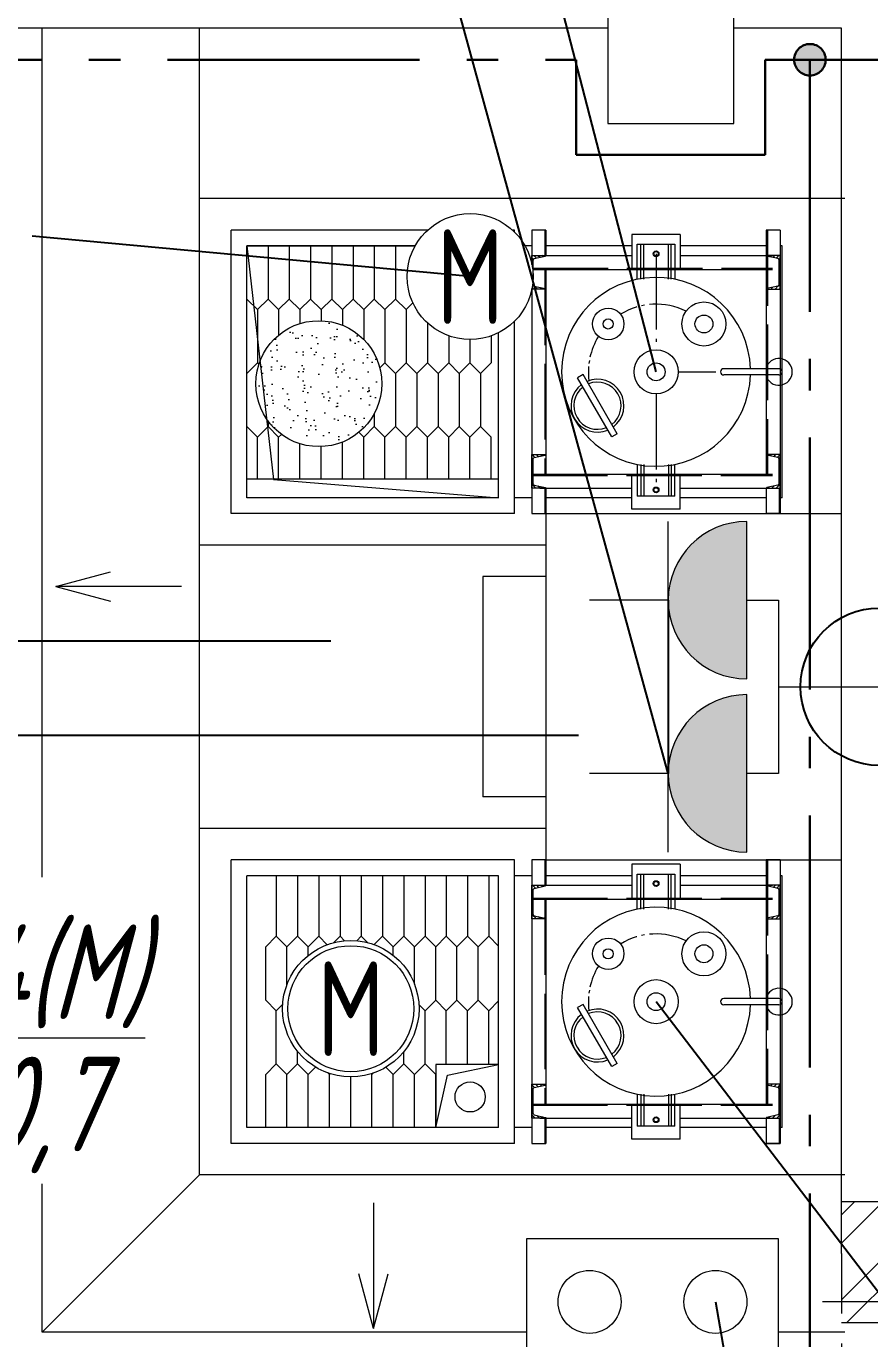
# Model space of a CAD drawing. Header units: millimetres. Extents: x -14296 to 10264, y -13087 to -5602.
# Drawn here: x -2847.8 to -2821.01, y -12672.59 to -12630.91 of the extents above; entities that cross this region are included whole.
import ezdxf
from ezdxf import colors
from ezdxf.entities.mleader import LeaderData, LeaderLine
from ezdxf.math import Vec2, Vec3

# ---------------------------------------------------------------- set-up
doc = ezdxf.new("R2010")
doc.units = ezdxf.units.MM
for name, pattern in [('ACAD_ISO02W100', [15, 12, -3]), ('ACAD_ISO04W100', [30.5, 24, -3, 0.5, -3]), ('CENTER2', [1.125, 0.75, -0.125, 0.125, -0.125]), ('gost5', [7, 5, -2, 0]), ('gost6', [12, 8, -1.5, 1, -1.5]), ('HIDDEN2', [4.7625, 3.175, -1.5875])]:
    doc.linetypes.add(name, pattern=pattern)
for name, color, linetype, lineweight in [('1', 4, 'Continuous', 15), ('Заземление (Сущ)', 6, 'gost6', 25), ('КаБель контрольный (Вновь)', 142, 'gost5', 15), ('КаБель силовой (Вновь)', 1, 'Continuous', 15), ('Линия выноска', 137, 'Continuous', 25), ('Строительный', 251, 'Continuous', 13), ('Текст', 7, 'Continuous', 20), ('Технологическое', 156, 'Continuous', 18), ('Эл. аппараты (Вновь)', 93, 'Continuous', 15), ('ЭлектрооБорудование (Вновь)', 160, 'Continuous', 15)]:
    doc.layers.add(name, color=color, linetype=linetype, lineweight=lineweight)
doc.styles.add('Simplex', font='simplex.shx', dxfattribs={"width": 0.7, "oblique": 15})

# ---------------------------------------------------------------- blocks, each defined once
blk = doc.blocks.new('A$C5F403785')
h = blk.add_hatch()
h.set_pattern_fill('ANSI31', color=6, scale=10, style=0)
h.set_pattern_definition([(45, (-308.8339, -238.8718), (-0.8838835, 0.8838835), [])])
h.paths.add_polyline_path([(5.6, 13.72, 0.319634), (5.8, 14), (0, 14), (0, 0), (5.8, 0, 0.390499), (5.52, 0.3), (1.19, 1.23, -0.386501), (0.49, 1.93), (0.49, 12.01, -0.315961), (0.96, 12.72)])
at = {"color": 0}
for p, q in [((0, 14), (0, 0)), ((5.8, 14), (0, 14)), ((0.49, 12.01), (0.49, 1.93)), ((0.96, 12.72), (5.52, 13.7)), ((0, 0), (5.8, 0)), ((0.96, 1.28), (5.52, 0.3))]:
    blk.add_line(p, q, dxfattribs=at)
for centre, radius, start, end in [((1.23, 12.03), 0.738, 111.4913, 181.6293), ((5.5, 14), 0.3, 274.8859, 0.2082), ((1.23, 1.97), 0.738, 178.3707, 248.5087), ((5.5, 0), 0.3, 359.7918, 85.1141)]:
    blk.add_arc(centre, radius, start, end, dxfattribs=at)
blk = doc.blocks.new('A$C123C7DC7')
at = {"color": 3, "linetype": 'Continuous'}
for p, q in [((0, 0), (0, -6.646)), ((0, -6.646), (-0.776, -3.749)), ((0, -6.646), (0.776, -3.749))]:
    blk.add_line(p, q, dxfattribs=at)
blk = doc.blocks.new('_None')
blk = doc.blocks.new('A$C2C4D244A')
at = {"layer": 'Эл. аппараты (Вновь)'}
for p, q in [((4, 8), (0, 8)), ((0, 8), (0, 0)), ((4, 0), (4, 8)), ((0, 0), (4, 0))]:
    blk.add_line(p, q, dxfattribs=at)
for centre in [(2, 6), (2, 2)]:
    blk.add_circle(centre, 1, dxfattribs=at)
blk = doc.blocks.new('_DotBlank')
at = {"color": 0, "linetype": 'ByBlock', "lineweight": -2}
blk.add_line((-0.5, 0), (-1, 0), dxfattribs=at)
blk.add_circle((0, 0), 0.5, dxfattribs=at)

msp = doc.modelspace()

# ---------------------------------------------------------------- hatches: boundary and pattern name
at = {"layer": 'Заземление (Сущ)', "lineweight": 30}
msp.add_hatch(color=256, dxfattribs=at).paths.add_polyline_path([(-2822.40898, -12631.97393, 1), (-2823.40898, -12631.97393, 1)])
at = {"layer": 'Строительный'}
h = msp.add_hatch(dxfattribs=at)
h.set_pattern_fill('ANSI32', color=256, scale=0.2)
h.set_pattern_definition([(45, (-3538.7997, -13089.2003), (-1.3470384, 1.3470384), []), (45, (-3537.9016, -13089.2003), (-1.3470384, 1.3470384), [])])
h.paths.add_polyline_path([(-2821.90898, -12672.08466), (-2819.50898, -12672.08466), (-2819.50898, -12668.23094), (-2821.90898, -12668.23094)])
h.paths.add_polyline_path([(-2821.90898, -12689.54435), (-2819.50898, -12689.54435), (-2819.50898, -12684.88466), (-2821.90898, -12684.88466)])
at = {"layer": 'Технологическое'}
h = msp.add_hatch(dxfattribs=at)
h.set_pattern_fill('ANSI31', color=256, scale=10, style=0)
h.set_pattern_definition([(315, (-2855.37453, -12619.90723), (-0.06764413, -0.06764413), [])])
edge = h.paths.add_edge_path()
edge.add_arc((-2833.70249, -12638.86015), 2, 348.993512, 371.006488)
edge.add_line((-2831.73928, -12638.47831), (-2831.73928, -12638.18823))
edge.add_line((-2831.73928, -12638.18823), (-2831.29546, -12638.18823))
edge.add_arc((-2831.31842, -12638.18832), 0.02296, -85.11412, 0.208195, ccw=False)
edge.add_line((-2831.31646, -12638.21119), (-2831.64806, -12638.28225))
edge.add_arc((-2831.6454, -12638.33865), 0.05646, 92.700065, 177.226404)
edge.add_line((-2831.70179, -12638.33592), (-2831.70183, -12639.10764))
edge.add_arc((-2831.6454, -12639.10925), 0.05646, 178.370652, 248.508681)
edge.add_line((-2831.66608, -12639.16178), (-2831.31083, -12639.23791))
edge.add_arc((-2831.31842, -12639.25958), 0.02296, -0.208195, 70.694496, ccw=False)
edge.add_line((-2831.29546, -12639.25966), (-2831.73928, -12639.25966))
edge.add_line((-2831.73928, -12639.25966), (-2831.73928, -12639.24199))
h = msp.add_hatch(dxfattribs=at)
h.set_pattern_fill('AR-SAND', color=256, scale=0.015, angle=-45)
h.set_pattern_definition([(352.5, (-3563.6227, -12411.60655), (0.50213023, 0.536072), [0, -0.57912, 0, -0.6477, 0, -0.619125]), (322.5, (-3563.6227, -12411.6065), (1.2370993, 0.2835164), [0, -0.31242, 0, -0.52197, 0, -0.200025]), (282.5, (-3563.9541, -12411.2752), (0.84049847, -0.83744974), [0, -0.1905, 0, -0.6858, 0, -0.89535]), (272.5, (-3563.9541, -12411.2752), (1.0463262, -0.5734217), [0, -0.09525, 0, -0.44958, 0, -0.51435])])
h.paths.add_polyline_path([(-2839.92113, -12640.84572, 1), (-2837.0927, -12643.67415, 1)])
at = {"layer": 'Эл. аппараты (Вновь)'}
for points in [[(-2824.90898, -12651.63466), (-2824.90898, -12646.63466, 1)], [(-2824.90898, -12657.13466), (-2824.90898, -12652.13466, 1)]]:
    msp.add_hatch(color=256, dxfattribs=at).paths.add_polyline_path(points)

# ---------------------------------------------------------------- linework, layer by layer
at = {"layer": 'Заземление (Сущ)', "lineweight": 30}
for p, q in [((-2879.30898, -12631.97393), (-2830.32898, -12631.97393)), ((-2830.32898, -12631.97393), (-2830.32898, -12634.99596)), ((-2824.32898, -12634.99596), (-2824.32898, -12631.97393)), ((-2824.32898, -12631.97393), (-2799.50898, -12631.97393)), ((-2822.90898, -12631.97393), (-2822.90898, -12809.37393)), ((-2830.32898, -12634.99596), (-2824.32898, -12634.99596))]:
    msp.add_line(p, q, dxfattribs=at)
msp.add_circle((-2822.90898, -12631.97393), 0.5, dxfattribs=at)
at = {"layer": 'КаБель контрольный (Вновь)'}
msp.add_line((-2817.50898, -12671.41895), (-2823.90898, -12671.41895), dxfattribs=at)
at = {"layer": 'КаБель силовой (Вновь)'}
for p, q in [((-2824.90898, -12649.13466), (-2823.90898, -12649.13466)), ((-2823.90898, -12649.13466), (-2823.90898, -12654.63466)), ((-2823.90898, -12651.88466), (-2818.50898, -12651.88466)), ((-2823.90898, -12654.63466), (-2824.90898, -12654.63466))]:
    msp.add_line(p, q, dxfattribs=at)
at = {"layer": 'Линия выноска'}
for p, q in [((-2833.70249, -12638.86015), (-2847.61662, -12637.57796)), ((-2849.82822, -12650.43158), (-2838.13069, -12650.43158)), ((-2830.25693, -12653.43158), (-2849.82822, -12653.43158))]:
    msp.add_line(p, q, dxfattribs=at)
at = {"layer": 'Строительный'}
for p, q in [((-2829.32898, -12629.88466), (-2829.32898, -12633.99596)), ((-2825.32898, -12633.99596), (-2825.32898, -12629.88466)), ((-2829.32898, -12630.97393), (-2880.30898, -12630.97393)), ((-2847.29546, -12657.93105), (-2847.29546, -12630.97393)), ((-2842.29546, -12667.38466), (-2842.29546, -12630.97393)), ((-2821.90898, -12630.97393), (-2825.32898, -12630.97393)), ((-2821.90898, -12630.97393), (-2825.32898, -12630.97393)), ((-2821.90898, -12669.88466), (-2821.90898, -12630.97393)), ((-2821.90898, -12669.88466), (-2821.90898, -12630.97393)), ((-2821.90898, -12669.88466), (-2821.90898, -12630.97393)), ((-2829.32898, -12633.99596), (-2825.32898, -12633.99596)), ((-2821.79546, -12636.38466), (-2842.29546, -12636.38466)), ((-2831.2954, -12646.38466), (-2821.90898, -12646.38466)), ((-2831.2954, -12646.38466), (-2831.2954, -12657.38466)), ((-2831.2954, -12647.38466), (-2842.29546, -12647.38466)), ((-2831.2954, -12648.38466), (-2833.2954, -12648.38466)), ((-2833.2954, -12648.38466), (-2833.2954, -12655.38466)), ((-2831.2954, -12655.38466), (-2833.2954, -12655.38466)), ((-2831.2954, -12656.38466), (-2842.29546, -12656.38466)), ((-2831.2954, -12657.38466), (-2821.90898, -12657.38466)), ((-2842.29546, -12667.38466), (-2847.29546, -12672.38466)), ((-2821.79546, -12667.38466), (-2842.29546, -12667.38466)), ((-2847.29546, -12672.38466), (-2847.29546, -12667.66473)), ((-2821.90898, -12668.23094), (-2819.50898, -12668.23094)), ((-2819.50898, -12672.08466), (-2821.90898, -12672.08466)), ((-2831.90898, -12672.38466), (-2847.29546, -12672.38466)), ((-2821.79546, -12672.38466), (-2823.90898, -12672.38466))]:
    msp.add_line(p, q, dxfattribs=at)
at = {"layer": 'Строительный', "linetype": 'HIDDEN2', "ltscale": 0.6}
msp.add_line((-2821.90898, -12669.88466), (-2821.90898, -12684.88466), dxfattribs=at)
at = {"layer": 'Технологическое'}
for p, q in [((-2841.29546, -12646.38466), (-2841.29546, -12637.38466)), ((-2835.05265, -12637.38466), (-2841.29546, -12637.38466)), ((-2832.29546, -12637.38466), (-2832.35233, -12637.38466)), ((-2832.29546, -12637.43879), (-2832.29546, -12637.38466)), ((-2831.2954, -12637.38466), (-2831.2954, -12638.18823)), ((-2824.29552, -12637.38466), (-2824.29552, -12645.13721)), ((-2840.79546, -12645.88466), (-2840.79546, -12637.88466)), ((-2835.44847, -12637.88466), (-2840.79546, -12637.88466)), ((-2840.79546, -12637.88466), (-2839.94743, -12645.30217)), ((-2835.44847, -12637.88466), (-2840.79546, -12637.88466)), ((-2840.79546, -12637.88466), (-2835.44847, -12637.88466)), ((-2840.79546, -12645.27752), (-2840.79546, -12637.88466)), ((-2840.12046, -12637.88466), (-2840.12046, -12639.57216)), ((-2839.44546, -12637.88466), (-2839.44546, -12639.57216)), ((-2838.77046, -12637.88466), (-2838.77046, -12639.57216)), ((-2838.09546, -12637.88466), (-2838.09546, -12639.57216)), ((-2837.42046, -12637.88466), (-2837.42046, -12639.57216)), ((-2836.74546, -12637.88466), (-2836.74546, -12639.57216)), ((-2836.07046, -12637.88466), (-2836.07046, -12639.57216)), ((-2831.73928, -12637.88466), (-2831.95652, -12637.88466)), ((-2828.56077, -12637.88466), (-2831.2954, -12637.88466)), ((-2828.39546, -12638.94527), (-2828.39546, -12637.83466)), ((-2828.39546, -12637.83466), (-2827.19546, -12637.83466)), ((-2828.27844, -12638.94527), (-2828.27844, -12637.83466)), ((-2828.18742, -12638.94527), (-2828.18742, -12637.83466)), ((-2827.4035, -12638.94527), (-2827.4035, -12637.83466)), ((-2827.31248, -12638.94527), (-2827.31248, -12637.83466)), ((-2827.19546, -12637.83466), (-2827.19546, -12638.94527)), ((-2824.25803, -12637.88466), (-2827.03015, -12637.88466)), ((-2823.79546, -12645.88466), (-2823.79546, -12637.88466)), ((-2831.73928, -12638.47831), (-2831.73928, -12638.18823)), ((-2831.73928, -12638.18823), (-2831.2954, -12638.18823)), ((-2831.70183, -12639.10764), (-2831.70179, -12638.33592)), ((-2831.66608, -12638.28612), (-2831.31646, -12638.21119)), ((-2831.71553, -12638.63211), (-2824.09903, -12638.63211)), ((-2831.2954, -12638.63211), (-2831.2954, -12645.13721)), ((-2831.66608, -12639.16178), (-2831.31646, -12639.2367)), ((-2840.79546, -12639.57216), (-2840.45796, -12639.90966)), ((-2840.12046, -12639.57216), (-2840.45796, -12639.90966)), ((-2840.12046, -12639.57216), (-2839.78296, -12639.90966)), ((-2839.44546, -12639.57216), (-2839.78296, -12639.90966)), ((-2839.44546, -12639.57216), (-2839.10796, -12639.90966)), ((-2838.77046, -12639.57216), (-2839.10796, -12639.90966)), ((-2838.77046, -12639.57216), (-2838.43296, -12639.90966)), ((-2838.09546, -12639.57216), (-2838.43296, -12639.90966)), ((-2838.09546, -12639.57216), (-2837.75796, -12639.90966)), ((-2837.42046, -12639.57216), (-2837.75796, -12639.90966)), ((-2837.42046, -12639.57216), (-2837.08296, -12639.90966)), ((-2836.74546, -12639.57216), (-2837.08296, -12639.90966)), ((-2836.74546, -12639.57216), (-2836.40796, -12639.90966)), ((-2836.07046, -12639.57216), (-2836.40796, -12639.90966)), ((-2836.07046, -12639.57216), (-2835.73296, -12639.90966)), ((-2831.73928, -12639.25966), (-2831.73928, -12639.24199)), ((-2831.2954, -12639.25966), (-2831.73928, -12639.25966)), ((-2840.45796, -12639.90966), (-2840.45796, -12641.59716)), ((-2839.78296, -12639.90966), (-2839.78296, -12640.71989)), ((-2839.10796, -12639.90966), (-2839.10796, -12640.35238)), ((-2838.43296, -12639.90966), (-2838.43296, -12640.2613)), ((-2837.75796, -12639.90966), (-2837.75796, -12640.40546)), ((-2837.08296, -12639.90966), (-2837.08296, -12640.85553)), ((-2836.40796, -12639.90966), (-2836.40796, -12641.59716)), ((-2835.5194, -12639.69611), (-2835.73296, -12639.90966)), ((-2835.73296, -12639.90966), (-2835.73296, -12641.59716)), ((-2835.05796, -12640.33076), (-2835.05796, -12641.59716)), ((-2832.29546, -12646.38466), (-2832.29546, -12640.28151)), ((-2834.38296, -12640.74083), (-2834.38296, -12641.59716)), ((-2833.70796, -12640.86014), (-2833.70796, -12641.59716)), ((-2833.03296, -12640.74475), (-2833.03296, -12641.59716)), ((-2832.79546, -12645.88466), (-2832.79546, -12640.64264)), ((-2840.79546, -12641.93466), (-2840.45796, -12641.59716)), ((-2840.41006, -12641.64506), (-2840.45796, -12641.59716)), ((-2836.57049, -12641.75969), (-2836.40796, -12641.59716)), ((-2836.07046, -12641.93466), (-2836.40796, -12641.59716)), ((-2835.73296, -12641.59716), (-2836.07046, -12641.93466)), ((-2835.73296, -12641.59716), (-2835.39546, -12641.93466)), ((-2835.05796, -12641.59716), (-2835.39546, -12641.93466)), ((-2835.05796, -12641.59716), (-2834.72046, -12641.93466)), ((-2835.05796, -12641.59716), (-2834.72046, -12641.93466)), ((-2834.38296, -12641.59716), (-2834.72046, -12641.93466)), ((-2834.38296, -12641.59716), (-2834.04546, -12641.93466)), ((-2833.70796, -12641.59716), (-2834.04546, -12641.93466)), ((-2833.70796, -12641.59716), (-2833.37046, -12641.93466)), ((-2833.03296, -12641.59716), (-2833.37046, -12641.93466)), ((-2836.07046, -12641.93466), (-2836.07046, -12643.62216)), ((-2835.39546, -12641.93466), (-2835.39546, -12643.62216)), ((-2834.72046, -12641.93466), (-2834.72046, -12643.62216)), ((-2834.04546, -12641.93466), (-2834.04546, -12643.62216)), ((-2833.37046, -12641.93466), (-2833.37046, -12643.62216)), ((-2830.11261, -12641.97056), (-2830.2864, -12642.0709)), ((-2829.20222, -12643.94876), (-2830.2864, -12642.0709)), ((-2829.02843, -12643.84842), (-2830.11261, -12641.97056)), ((-2823.89546, -12641.78466), (-2825.64546, -12641.78466)), ((-2823.89546, -12641.98466), (-2825.64546, -12641.98466)), ((-2836.74546, -12643.20717), (-2836.74546, -12643.62216)), ((-2840.45796, -12643.95966), (-2840.79546, -12643.62216)), ((-2840.45796, -12643.95966), (-2840.12046, -12643.62216)), ((-2840.12046, -12643.44166), (-2840.12046, -12643.62216)), ((-2839.78296, -12643.95966), (-2840.12046, -12643.62216)), ((-2837.08296, -12643.95966), (-2837.23733, -12643.80529)), ((-2837.08296, -12643.95966), (-2836.74546, -12643.62216)), ((-2836.40796, -12643.95966), (-2836.74546, -12643.62216)), ((-2836.40796, -12643.95966), (-2836.07046, -12643.62216)), ((-2835.73296, -12643.95966), (-2836.07046, -12643.62216)), ((-2835.73296, -12643.95966), (-2835.39546, -12643.62216)), ((-2835.05796, -12643.95966), (-2835.39546, -12643.62216)), ((-2835.05796, -12643.95966), (-2834.72046, -12643.62216)), ((-2835.05796, -12643.95966), (-2834.72046, -12643.62216)), ((-2834.38296, -12643.95966), (-2834.72046, -12643.62216)), ((-2834.38296, -12643.95966), (-2834.04546, -12643.62216)), ((-2833.70796, -12643.95966), (-2834.04546, -12643.62216)), ((-2833.70796, -12643.95966), (-2833.37046, -12643.62216)), ((-2833.03296, -12643.95966), (-2833.37046, -12643.62216)), ((-2840.45796, -12645.27752), (-2840.45796, -12643.95966)), ((-2839.78296, -12643.95966), (-2839.69333, -12643.87003)), ((-2839.78296, -12645.27752), (-2839.78296, -12643.95966)), ((-2839.10796, -12645.27752), (-2839.10796, -12644.16748)), ((-2837.75796, -12645.27752), (-2837.75796, -12644.1144)), ((-2837.08296, -12645.27752), (-2837.08296, -12643.95966)), ((-2836.40796, -12645.27752), (-2836.40796, -12643.95966)), ((-2835.73296, -12645.27752), (-2835.73296, -12643.95966)), ((-2835.05796, -12645.27752), (-2835.05796, -12643.95966)), ((-2834.38296, -12645.27752), (-2834.38296, -12643.95966)), ((-2833.70796, -12645.27752), (-2833.70796, -12643.95966)), ((-2833.03296, -12645.27752), (-2833.03296, -12643.95966)), ((-2829.02843, -12643.84842), (-2829.20222, -12643.94876)), ((-2838.43296, -12645.27752), (-2838.43296, -12644.25856)), ((-2828.39546, -12644.82405), (-2828.39546, -12645.83466)), ((-2828.27844, -12644.82405), (-2828.27844, -12645.83466)), ((-2828.18742, -12644.82405), (-2828.18742, -12645.83466)), ((-2827.4035, -12644.82405), (-2827.4035, -12645.83466)), ((-2827.31248, -12644.82405), (-2827.31248, -12645.83466)), ((-2827.19546, -12645.83466), (-2827.19546, -12644.82405)), ((-2840.79546, -12645.27752), (-2832.79546, -12645.27752)), ((-2839.94743, -12645.30217), (-2832.79546, -12645.88466)), ((-2831.73928, -12645.13721), (-2824.09903, -12645.13721)), ((-2832.79546, -12645.88466), (-2840.79546, -12645.88466)), ((-2831.73928, -12645.88466), (-2832.29546, -12645.88466)), ((-2831.2954, -12645.58109), (-2831.2954, -12646.38466)), ((-2828.56077, -12645.88466), (-2831.2954, -12645.88466)), ((-2827.19546, -12645.83466), (-2828.39546, -12645.83466)), ((-2824.29552, -12645.88466), (-2827.03015, -12645.88466)), ((-2823.85164, -12645.58109), (-2823.85164, -12646.38466)), ((-2832.29546, -12646.38466), (-2841.29546, -12646.38466)), ((-2841.29546, -12666.38466), (-2841.29546, -12657.38466)), ((-2832.29546, -12657.38466), (-2841.29546, -12657.38466)), ((-2832.29546, -12666.38466), (-2832.29546, -12657.38466)), ((-2831.2954, -12657.38466), (-2831.2954, -12658.18823)), ((-2824.29552, -12657.38466), (-2824.29552, -12665.13721)), ((-2840.79546, -12665.88466), (-2840.79546, -12657.88466)), ((-2832.79546, -12657.88466), (-2840.79546, -12657.88466)), ((-2839.85796, -12657.88466), (-2839.85796, -12659.80966)), ((-2839.18296, -12657.88466), (-2839.18296, -12659.80966)), ((-2838.50796, -12657.88466), (-2838.50796, -12659.80966)), ((-2837.83296, -12657.88466), (-2837.83296, -12659.80966)), ((-2837.15796, -12657.88466), (-2837.15796, -12659.80966)), ((-2836.48296, -12657.88466), (-2836.48296, -12659.80966)), ((-2835.80796, -12657.88466), (-2835.80796, -12659.80966)), ((-2835.13296, -12657.88466), (-2835.13296, -12659.80966)), ((-2834.45796, -12657.88466), (-2834.45796, -12659.80966)), ((-2833.78296, -12657.88466), (-2833.78296, -12659.80966)), ((-2833.10796, -12657.88466), (-2833.10796, -12659.80966)), ((-2832.79546, -12665.88466), (-2832.79546, -12657.88466)), ((-2831.73928, -12657.88466), (-2832.29546, -12657.88466)), ((-2828.56077, -12657.88466), (-2831.2954, -12657.88466)), ((-2828.39546, -12658.94527), (-2828.39546, -12657.83466)), ((-2828.39546, -12657.83466), (-2827.19546, -12657.83466)), ((-2828.27844, -12658.94527), (-2828.27844, -12657.83466)), ((-2828.18742, -12658.94527), (-2828.18742, -12657.83466)), ((-2827.4035, -12658.94527), (-2827.4035, -12657.83466)), ((-2827.31248, -12658.94527), (-2827.31248, -12657.83466)), ((-2827.19546, -12657.83466), (-2827.19546, -12658.94527)), ((-2824.25803, -12657.88466), (-2827.03015, -12657.88466)), ((-2823.79546, -12665.88466), (-2823.79546, -12657.88466)), ((-2831.73928, -12658.63211), (-2824.09903, -12658.63211)), ((-2831.2954, -12658.63211), (-2831.2954, -12665.13721)), ((-2839.85796, -12659.80966), (-2840.19546, -12660.14716)), ((-2839.85796, -12659.80966), (-2839.52046, -12660.14716)), ((-2839.18296, -12659.80966), (-2839.52046, -12660.14716)), ((-2839.18296, -12659.80966), (-2838.84546, -12660.14716)), ((-2838.50796, -12659.80966), (-2838.84546, -12660.14716)), ((-2838.50796, -12659.80966), (-2838.24177, -12660.07585)), ((-2837.83296, -12659.80966), (-2838.03408, -12660.01078)), ((-2837.83296, -12659.80966), (-2837.69168, -12659.95094)), ((-2837.15796, -12659.80966), (-2837.29852, -12659.95022)), ((-2837.15796, -12659.80966), (-2836.95982, -12660.0078)), ((-2836.48296, -12659.80966), (-2836.74681, -12660.07351)), ((-2836.48296, -12659.80966), (-2836.14546, -12660.14716)), ((-2835.80796, -12659.80966), (-2836.14546, -12660.14716)), ((-2835.80796, -12659.80966), (-2835.47046, -12660.14716)), ((-2835.13296, -12659.80966), (-2835.47046, -12660.14716)), ((-2835.13296, -12659.80966), (-2834.79546, -12660.14716)), ((-2834.45796, -12659.80966), (-2834.79546, -12660.14716)), ((-2834.45796, -12659.80966), (-2834.12046, -12660.14716)), ((-2833.78296, -12659.80966), (-2834.12046, -12660.14716)), ((-2833.78296, -12659.80966), (-2833.44546, -12660.14716)), ((-2833.10796, -12659.80966), (-2833.44546, -12660.14716)), ((-2833.10796, -12659.80966), (-2832.79546, -12660.12216)), ((-2840.19546, -12661.83466), (-2840.19546, -12660.14716)), ((-2839.52046, -12661.34961), (-2839.52046, -12660.14716)), ((-2838.84546, -12660.41715), (-2838.84546, -12660.14716)), ((-2836.14546, -12660.41024), (-2836.14546, -12660.14716)), ((-2835.47046, -12661.32677), (-2835.47046, -12660.14716)), ((-2834.79546, -12661.83466), (-2834.79546, -12660.14716)), ((-2834.12046, -12661.83466), (-2834.12046, -12660.14716)), ((-2833.44546, -12661.83466), (-2833.44546, -12660.14716)), ((-2839.85796, -12662.17216), (-2840.19546, -12661.83466)), ((-2839.85796, -12662.17216), (-2839.65298, -12661.96719)), ((-2835.32867, -12661.97645), (-2835.13296, -12662.17216)), ((-2834.79546, -12661.83466), (-2835.13296, -12662.17216)), ((-2834.79583, -12661.83503), (-2834.45833, -12662.17253)), ((-2834.12083, -12661.83503), (-2834.45833, -12662.17253)), ((-2834.12046, -12661.83503), (-2833.78296, -12662.17253)), ((-2833.44546, -12661.83503), (-2833.78296, -12662.17253)), ((-2833.44546, -12661.83503), (-2833.10796, -12662.17253)), ((-2832.79546, -12661.86003), (-2833.10796, -12662.17253)), ((-2830.11261, -12661.97056), (-2830.2864, -12662.0709)), ((-2829.20222, -12663.94876), (-2830.2864, -12662.0709)), ((-2829.02843, -12663.84842), (-2830.11261, -12661.97056)), ((-2823.89546, -12661.78466), (-2825.64546, -12661.78466)), ((-2823.89546, -12661.98466), (-2825.64546, -12661.98466)), ((-2839.85796, -12663.85966), (-2839.85796, -12662.17216)), ((-2835.13296, -12663.85966), (-2835.13296, -12662.17216)), ((-2834.45833, -12663.86003), (-2834.45833, -12662.17253)), ((-2833.78296, -12663.86003), (-2833.78296, -12662.17253)), ((-2833.10796, -12663.86003), (-2833.10796, -12662.17253)), ((-2839.18296, -12663.85966), (-2839.18296, -12663.46131)), ((-2835.80796, -12663.85966), (-2835.80796, -12663.4721)), ((-2840.19546, -12664.19716), (-2839.85796, -12663.85966)), ((-2840.19546, -12665.88466), (-2840.19546, -12664.19716)), ((-2839.52046, -12664.19716), (-2839.85796, -12663.85966)), ((-2839.52046, -12664.19716), (-2839.18296, -12663.85966)), ((-2839.52046, -12665.88466), (-2839.52046, -12664.19716)), ((-2838.84546, -12664.19716), (-2839.18296, -12663.85966)), ((-2838.84546, -12664.19716), (-2838.61097, -12663.96267)), ((-2838.84546, -12665.88466), (-2838.84546, -12664.19716)), ((-2838.17046, -12664.19716), (-2838.21901, -12664.14861)), ((-2838.17046, -12664.19716), (-2838.14638, -12664.17308)), ((-2838.17046, -12665.88466), (-2838.17046, -12664.19716)), ((-2836.82046, -12664.19716), (-2836.84246, -12664.17516)), ((-2836.82046, -12664.19716), (-2836.77664, -12664.15335)), ((-2836.82046, -12665.88466), (-2836.82046, -12664.19716)), ((-2836.14546, -12664.19716), (-2836.37669, -12663.96593)), ((-2836.14546, -12664.19716), (-2835.80796, -12663.85966)), ((-2836.14546, -12665.88466), (-2836.14546, -12664.19716)), ((-2835.47046, -12664.19716), (-2835.80796, -12663.85966)), ((-2835.47046, -12664.19716), (-2835.13296, -12663.85966)), ((-2835.47046, -12665.88466), (-2835.47046, -12664.19716)), ((-2834.79546, -12664.19716), (-2835.13296, -12663.85966)), ((-2834.79546, -12663.88466), (-2834.79546, -12665.88466)), ((-2832.79546, -12663.88466), (-2834.79546, -12663.88466)), ((-2834.79546, -12665.88466), (-2834.79546, -12664.19716)), ((-2834.79546, -12665.88466), (-2834.42333, -12664.21618)), ((-2834.42333, -12664.21618), (-2832.79546, -12663.88466)), ((-2829.02843, -12663.84842), (-2829.20222, -12663.94876)), ((-2837.49546, -12665.88466), (-2837.49546, -12664.27454)), ((-2828.39546, -12664.82405), (-2828.39546, -12665.83466)), ((-2828.27844, -12664.82405), (-2828.27844, -12665.83466)), ((-2828.18742, -12664.82405), (-2828.18742, -12665.83466)), ((-2827.4035, -12664.82405), (-2827.4035, -12665.83466)), ((-2827.31248, -12664.82405), (-2827.31248, -12665.83466)), ((-2827.19546, -12665.83466), (-2827.19546, -12664.82405)), ((-2831.73928, -12665.13721), (-2824.09903, -12665.13721)), ((-2832.79546, -12665.88466), (-2840.79546, -12665.88466)), ((-2831.73928, -12665.88466), (-2832.29546, -12665.88466)), ((-2831.2954, -12665.58109), (-2831.2954, -12666.38466)), ((-2828.56077, -12665.88466), (-2831.2954, -12665.88466)), ((-2827.19546, -12665.83466), (-2828.39546, -12665.83466)), ((-2824.29552, -12665.88466), (-2827.03015, -12665.88466)), ((-2823.85164, -12665.58109), (-2823.85164, -12666.38466)), ((-2832.29546, -12666.38466), (-2841.29546, -12666.38466))]:
    msp.add_line(p, q, dxfattribs=at)
at = {"layer": 'Технологическое', "ltscale": 0.5}
for p, q in [((-2831.2954, -12637.38466), (-2831.73928, -12637.38466)), ((-2831.73928, -12637.38466), (-2831.73928, -12638.47831)), ((-2823.85164, -12637.38466), (-2824.29552, -12637.38466)), ((-2824.29552, -12637.38466), (-2824.29552, -12645.13721)), ((-2823.85164, -12637.38466), (-2823.85164, -12645.88466)), ((-2831.49189, -12638.18823), (-2828.56077, -12638.18823)), ((-2827.03015, -12638.18823), (-2824.09903, -12638.18823)), ((-2831.73928, -12639.24199), (-2831.73928, -12646.38466)), ((-2831.49189, -12645.58109), (-2828.56077, -12645.58109)), ((-2827.03015, -12645.58109), (-2824.09903, -12645.58109)), ((-2831.73928, -12646.38466), (-2831.2954, -12646.38466)), ((-2823.85164, -12646.38466), (-2824.29552, -12646.38466)), ((-2824.29552, -12646.38466), (-2823.85164, -12646.38466)), ((-2831.2954, -12657.38466), (-2831.73928, -12657.38466)), ((-2831.73928, -12657.38466), (-2831.73928, -12666.38466)), ((-2823.85164, -12657.38466), (-2824.29552, -12657.38466)), ((-2824.29552, -12657.38466), (-2824.29552, -12665.13721)), ((-2823.85164, -12657.38466), (-2823.85164, -12665.88466)), ((-2831.49189, -12658.18823), (-2828.56077, -12658.18823)), ((-2827.03015, -12658.18823), (-2824.09903, -12658.18823)), ((-2831.49189, -12665.58109), (-2828.56077, -12665.58109)), ((-2827.03015, -12665.58109), (-2824.09903, -12665.58109)), ((-2831.73928, -12666.38466), (-2831.2954, -12666.38466)), ((-2823.85164, -12666.38466), (-2824.29552, -12666.38466)), ((-2824.29552, -12666.38466), (-2823.85164, -12666.38466))]:
    msp.add_line(p, q, dxfattribs=at)
at = {"layer": 'Технологическое', "linetype": 'ACAD_ISO02W100', "ltscale": 0.2}
for p, q in [((-2831.33289, -12637.38466), (-2831.33289, -12638.18823)), ((-2824.25803, -12637.38466), (-2824.25803, -12645.13721)), ((-2831.7202, -12638.59462), (-2824.09903, -12638.59462)), ((-2831.33289, -12638.63211), (-2831.33289, -12645.13721)), ((-2831.73928, -12645.1747), (-2824.09903, -12645.1747)), ((-2831.33289, -12645.58109), (-2831.33289, -12646.38466)), ((-2824.29552, -12645.58109), (-2824.29552, -12646.38466)), ((-2823.88912, -12645.58109), (-2823.88912, -12646.38466)), ((-2831.33289, -12657.38466), (-2831.33289, -12658.18823)), ((-2824.25803, -12657.38466), (-2824.25803, -12665.13721)), ((-2831.73928, -12658.59462), (-2824.09903, -12658.59462)), ((-2831.33289, -12658.63211), (-2831.33289, -12665.13721)), ((-2831.73928, -12665.1747), (-2824.09903, -12665.1747)), ((-2831.33289, -12665.58109), (-2831.33289, -12666.38466)), ((-2824.29552, -12665.58109), (-2824.29552, -12666.38466)), ((-2823.88912, -12665.58109), (-2823.88912, -12666.38466))]:
    msp.add_line(p, q, dxfattribs=at)
at = {"layer": 'Технологическое', "linetype": 'CENTER2', "ltscale": 10}
for p, q in [((-2828.56077, -12637.52242), (-2828.56077, -12638.63211)), ((-2827.03015, -12637.52242), (-2828.56077, -12637.52242)), ((-2827.03015, -12637.52242), (-2827.03015, -12638.63211)), ((-2828.56077, -12646.24691), (-2828.56077, -12645.13721)), ((-2827.03015, -12646.24691), (-2827.03015, -12645.13721)), ((-2827.03015, -12646.24691), (-2828.56077, -12646.24691)), ((-2828.56077, -12657.52242), (-2828.56077, -12658.63211)), ((-2827.03015, -12657.52242), (-2828.56077, -12657.52242)), ((-2827.03015, -12657.52242), (-2827.03015, -12658.63211)), ((-2828.56077, -12666.24691), (-2828.56077, -12665.13721)), ((-2827.03015, -12666.24691), (-2827.03015, -12665.13721)), ((-2827.03015, -12666.24691), (-2828.56077, -12666.24691))]:
    msp.add_line(p, q, dxfattribs=at)
at = {"layer": 'Технологическое', "linetype": 'Continuous'}
for p, q in [((-2823.79546, -12637.88466), (-2823.85164, -12637.88466)), ((-2823.79546, -12645.88466), (-2823.85164, -12645.88466)), ((-2823.79546, -12657.88466), (-2823.85164, -12657.88466)), ((-2823.79546, -12665.88466), (-2823.85164, -12665.88466))]:
    msp.add_line(p, q, dxfattribs=at)
at = {"layer": 'Технологическое', "linetype": 'ACAD_ISO04W100', "ltscale": 0.1}
for p, q in [((-2827.79546, -12638.13466), (-2827.79546, -12641.18466)), ((-2827.09546, -12641.88466), (-2825.89704, -12641.88466)), ((-2827.79546, -12642.58466), (-2827.79546, -12645.63466))]:
    msp.add_line(p, q, dxfattribs=at)
at = {"layer": 'Технологическое'}
for centre, radius in [((-2827.79546, -12638.13466), 0.09), ((-2829.31574, -12640.36438), 0.5), ((-2826.27518, -12640.36438), 0.7), ((-2838.50692, -12642.25993), 2), ((-2829.31574, -12640.36438), 0.16), ((-2826.27518, -12640.36438), 0.285), ((-2827.79546, -12641.88466), 0.7), ((-2827.79546, -12641.88466), 0.285), ((-2827.79546, -12645.63466), 0.09), ((-2827.79546, -12658.13466), 0.09), ((-2837.49112, -12662.1081), 2.16645), ((-2829.31574, -12660.36438), 0.5), ((-2826.27518, -12660.36438), 0.7), ((-2829.31574, -12660.36438), 0.16), ((-2826.27518, -12660.36438), 0.285), ((-2827.79546, -12661.88466), 0.7), ((-2827.79546, -12661.88466), 0.285), ((-2827.79546, -12665.63466), 0.09)]:
    msp.add_circle(centre, radius, dxfattribs=at)
at = {"layer": 'Технологическое', "ltscale": 0.5}
for centre in [(-2827.79546, -12638.13466), (-2827.79546, -12645.63466), (-2827.79546, -12658.13466), (-2827.79546, -12665.63466)]:
    msp.add_circle(centre, 0.06888, dxfattribs=at)
at = {"layer": 'Технологическое', "linetype": 'ByBlock', "ltscale": 0.3}
msp.add_circle((-2833.70249, -12664.90918), 0.47898, dxfattribs=at)
at = {"layer": 'Технологическое'}
for centre, radius, start, end in [((-2831.6454, -12638.33865), 0.05646, 111.491319, 181.629348), ((-2831.31842, -12638.18832), 0.02296, 274.88588, 0.208195), ((-2831.6454, -12639.10925), 0.05646, 178.370652, 248.508681), ((-2827.79546, -12641.88466), 3, 1.910213, 358.089787), ((-2827.79546, -12641.88466), 3, 1.910213, 358.089787), ((-2831.31842, -12639.25958), 0.02296, 359.791805, 85.11412), ((-2823.89546, -12641.88466), 0.42426, 193.633022, 166.366978), ((-2829.65741, -12642.95966), 0.84038, 306.857264, 113.142736), ((-2825.64546, -12641.88466), 0.1, 90, 270), ((-2823.89546, -12641.88466), 0.1, 270, 90), ((-2829.65741, -12642.95966), 0.84038, 126.857264, 293.142736), ((-2829.65741, -12642.95966), 0.75, 127.6883, 292.3117), ((-2829.65741, -12642.95966), 0.75, 307.6883, 112.3117), ((-2827.79546, -12661.88466), 3, 1.910213, 358.089787), ((-2827.79546, -12661.88466), 3, 1.910213, 358.089787), ((-2823.89546, -12661.88466), 0.42426, 193.633022, 166.366978), ((-2829.65741, -12662.95966), 0.84038, 306.857264, 113.142736), ((-2825.64546, -12661.88466), 0.1, 90, 270), ((-2823.89546, -12661.88466), 0.1, 270, 90), ((-2829.65741, -12662.95966), 0.84038, 126.857264, 293.142736), ((-2829.65741, -12662.95966), 0.75, 127.6883, 292.3117), ((-2829.65741, -12662.95966), 0.75, 307.6883, 112.3117)]:
    msp.add_arc(centre, radius, start, end, dxfattribs=at)
at = {"layer": 'Технологическое', "linetype": 'ACAD_ISO04W100', "ltscale": 0.05}
for centre in [(-2827.79546, -12641.88466), (-2827.79546, -12661.88466)]:
    msp.add_arc(centre, 2.15, 63.737831, 121.645189, dxfattribs=at)
at = {"layer": 'Технологическое', "linetype": 'ACAD_ISO04W100', "ltscale": 0.03}
for centre in [(-2827.79546, -12641.88466), (-2827.79546, -12661.88466)]:
    msp.add_arc(centre, 2.15, 148.354811, 187.459565, dxfattribs=at)
at = {"layer": 'Эл. аппараты (Вновь)'}
for p, q in [((-2827.40898, -12651.63466), (-2827.40898, -12646.63466)), ((-2824.90898, -12651.63466), (-2824.90898, -12646.63466)), ((-2827.40898, -12649.13466), (-2829.90898, -12649.13466)), ((-2827.40898, -12657.13466), (-2827.40898, -12652.13466)), ((-2824.90898, -12657.13466), (-2824.90898, -12652.13466)), ((-2827.40898, -12654.63466), (-2829.90898, -12654.63466))]:
    msp.add_line(p, q, dxfattribs=at)
for centre in [(-2824.90898, -12649.13466), (-2824.90898, -12654.63466)]:
    msp.add_arc(centre, 2.5, 90, 270, dxfattribs=at)
at = {"layer": 'ЭлектрооБорудование (Вновь)'}
for centre in [(-2833.70249, -12638.86015), (-2837.49112, -12662.1081)]:
    msp.add_circle(centre, 2, dxfattribs=at)

# ---------------------------------------------------------------- block references
at = {"layer": '1', "color": 3, "xscale": 0.6, "yscale": 0.6, "zscale": 0.6, "rotation": 270}
msp.add_blockref('A$C123C7DC7', (-2842.87415, -12648.70308), dxfattribs=at)
at = {"layer": '1', "color": 3, "xscale": -0.6, "yscale": 0.6, "zscale": 0.6}
msp.add_blockref('A$C123C7DC7', (-2836.77471, -12668.27744), dxfattribs=at)
at = {"layer": 'Технологическое', "ltscale": 0.5, "xscale": 0.0765306000000174, "yscale": 0.0765306000000174, "zscale": 0.0765306000000174, "rotation": 180.0000000000008}
for p in [(-2823.85164, -12638.18823), (-2823.85164, -12644.50966), (-2823.85164, -12658.18823), (-2823.85164, -12664.50966)]:
    msp.add_blockref('A$C5F403785', p, dxfattribs=at)
at = {"layer": 'Технологическое', "ltscale": 0.5, "extrusion": (0, 0, -1), "xscale": 0.0765306000000174, "yscale": 0.0765306000000174, "zscale": -0.0765306000000174, "rotation": 180}
for p in [(2831.73928, -12644.50966), (2831.73928, -12658.18823), (2831.73928, -12664.50966)]:
    msp.add_blockref('A$C5F403785', p, dxfattribs=at)
at = {"layer": 'Эл. аппараты (Вновь)', "rotation": 90}
msp.add_blockref('A$C2C4D244A', (-2823.90898, -12673.41894), dxfattribs=at)

# ---------------------------------------------------------------- texts
at = {"layer": 'Текст', "insert": (-2847.28237, -12663.03414), "char_height": 3, "width": 4.9055162, "attachment_point": 5, "style": 'Simplex'}
msp.add_mtext('\\A1;\\S14(М)/0,7;', dxfattribs=at)
at = {"layer": 'ЭлектрооБорудование (Вновь)', "char_height": 3, "width": 6.7817159, "attachment_point": 5, "style": 'Simplex'}
for insert in [(-2833.70249, -12638.86015), (-2837.49112, -12662.1081)]:
    msp.add_mtext('{\\Q0;М}', dxfattribs=dict(at, insert=insert))

# ---------------------------------------------------------------- leaders
at = {"layer": 'Линия выноска'}
ml = msp.add_multileader_mtext('Standard', dxfattribs=at)
ml.set_content('Кабельные проходы\\P(типовая серия 3.402-24)', color=2, style='Simplex')
ml.set_leader_properties()
ml.set_arrow_properties(name='DOTBLANK')
ml.build(insert=Vec2(0, 0))
ml.multileader.update_dxf_attribs({"text_left_attachment_type": 6, "text_right_attachment_type": 6, "dogleg_length": 1, "arrow_head_size": 5})
ctx = ml.context
ctx.base_point, ctx.char_height, ctx.arrow_head_size, ctx.plane_origin = Vec3(-2814.81936, -12590.30866), 3, 5, Vec3(-2850.99613, -12527.05791)
ctx.left_attachment, ctx.right_attachment, ctx.text_align_type = 6, 6, 1
notes = []
notes.append((ctx, [(1, (1, 1, 0), (-2815.81936, -12590.30866), (1, 0), 1, [(1, [(-2820.70898, -12651.88466), (-2820.70898, -12671.41895)], 0, [])])]))
ctx.mtext.insert, ctx.mtext.alignment, ctx.mtext.flow_direction = Vec3(-2790.40141, -12586.30866), 2, 5
ml = msp.add_multileader_mtext('Standard', dxfattribs=at)
ml.set_content('{\\W0.7;12(М)}', color=2, style='Simplex')
ml.set_leader_properties()
ml.set_arrow_properties(name='NONE')
ml.build(insert=Vec2(0, 0))
ml.multileader.update_dxf_attribs({"text_left_attachment_type": 6, "text_right_attachment_type": 6, "dogleg_length": 0})
ctx = ml.context
ctx.base_point, ctx.char_height, ctx.plane_origin = Vec3(-2846.05378, -12618.12624), 3, Vec3(-2739.51497, -12681.17807)
ctx.left_attachment, ctx.right_attachment, ctx.text_align_type = 6, 6, 1
notes.append((ctx, [(0, (1, 1, 0), (-2833.94133, -12618.12624), (-1, 0), 0, [(1, [(-2827.79546, -12641.88466)], 0, [])])]))
ctx.mtext.insert, ctx.mtext.alignment, ctx.mtext.flow_direction = Vec3(-2839.99755, -12614.12624), 2, 5
ml = msp.add_multileader_mtext('Standard', dxfattribs=at)
ml.set_content('{\\W0.7;ХК1; ХК2}', color=2, style='Simplex')
ml.set_leader_properties()
ml.set_arrow_properties(name='NONE')
ml.build(insert=Vec2(0, 0))
ml.multileader.update_dxf_attribs({"text_left_attachment_type": 6, "text_right_attachment_type": 6, "dogleg_length": 0})
ctx = ml.context
ctx.base_point, ctx.char_height, ctx.plane_origin = Vec3(-2853.77561, -12623.9962), 3, Vec3(-2756.284, -12668.46003)
ctx.left_attachment, ctx.right_attachment, ctx.text_align_type = 6, 6, 1
notes.append((ctx, [(0, (1, 1, 0), (-2835.82488, -12623.9962), (-1, 0), 0, [(0, [(-2827.40898, -12649.13466), (-2827.40898, -12654.63466)], 0, [])])]))
ctx.mtext.insert, ctx.mtext.alignment, ctx.mtext.flow_direction = Vec3(-2844.80025, -12620.42477), 2, 5
ml = msp.add_multileader_mtext('Standard', dxfattribs=at)
ml.set_content('{\\W0.7;13(М)}', color=2, style='Simplex')
ml.set_leader_properties()
ml.set_arrow_properties(name='NONE')
ml.build(insert=Vec2(0, 0))
ml.multileader.update_dxf_attribs({"text_left_attachment_type": 6, "text_right_attachment_type": 6, "dogleg_length": 0})
ctx = ml.context
ctx.base_point, ctx.char_height, ctx.plane_origin = Vec3(-2814.19204, -12679.67063), 3, Vec3(-2739.51497, -12701.17807)
ctx.left_attachment, ctx.right_attachment, ctx.text_align_type = 6, 6, 1
notes.append((ctx, [(1, (1, 1, 0), (-2814.19204, -12679.67063), (1, 0), 0, [(1, [(-2827.79546, -12661.88466)], 0, [])])]))
ctx.mtext.insert, ctx.mtext.alignment, ctx.mtext.flow_direction = Vec3(-2808.13581, -12675.67063), 2, 5
ml = msp.add_multileader_mtext('Standard', dxfattribs=at)
ml.set_content('АП2-SB', color=2, style='Simplex')
ml.set_leader_properties()
ml.set_arrow_properties(name='NONE')
ml.build(insert=Vec2(0, 0))
ml.multileader.update_dxf_attribs({"text_left_attachment_type": 6, "text_right_attachment_type": 6, "dogleg_length": 0})
ctx = ml.context
ctx.base_point, ctx.char_height, ctx.plane_origin = Vec3(-2840.91199, -12680.24155), 3, Vec3(-2764.99644, -12682.0434)
ctx.left_attachment, ctx.right_attachment, ctx.text_align_type = 6, 6, 1
notes.append((ctx, [(0, (1, 1, 0), (-2824.36126, -12680.24155), (-1, 0), 0, [(3, [(-2825.90898, -12671.41895)], 0, [])])]))
ctx.mtext.insert, ctx.mtext.alignment, ctx.mtext.flow_direction = Vec3(-2832.63662, -12676.64155), 2, 5
for ctx, leaders in notes:
    for number, flags, end, landing, length, lines in leaders:
        leader = LeaderData()
        leader.index, (leader.has_last_leader_line, leader.has_dogleg_vector, leader.attachment_direction) = number, flags
        leader.last_leader_point, leader.dogleg_vector, leader.dogleg_length = Vec3(end), Vec3(landing), length
        for number, points, colour, breaks in lines:
            line = LeaderLine()
            line.index, line.vertices, line.color, line.breaks = number, Vec3.list(points), colors.encode_raw_color(colour), breaks
            leader.lines.append(line)
        ctx.leaders.append(leader)

doc.saveas('drawing.dxf')
